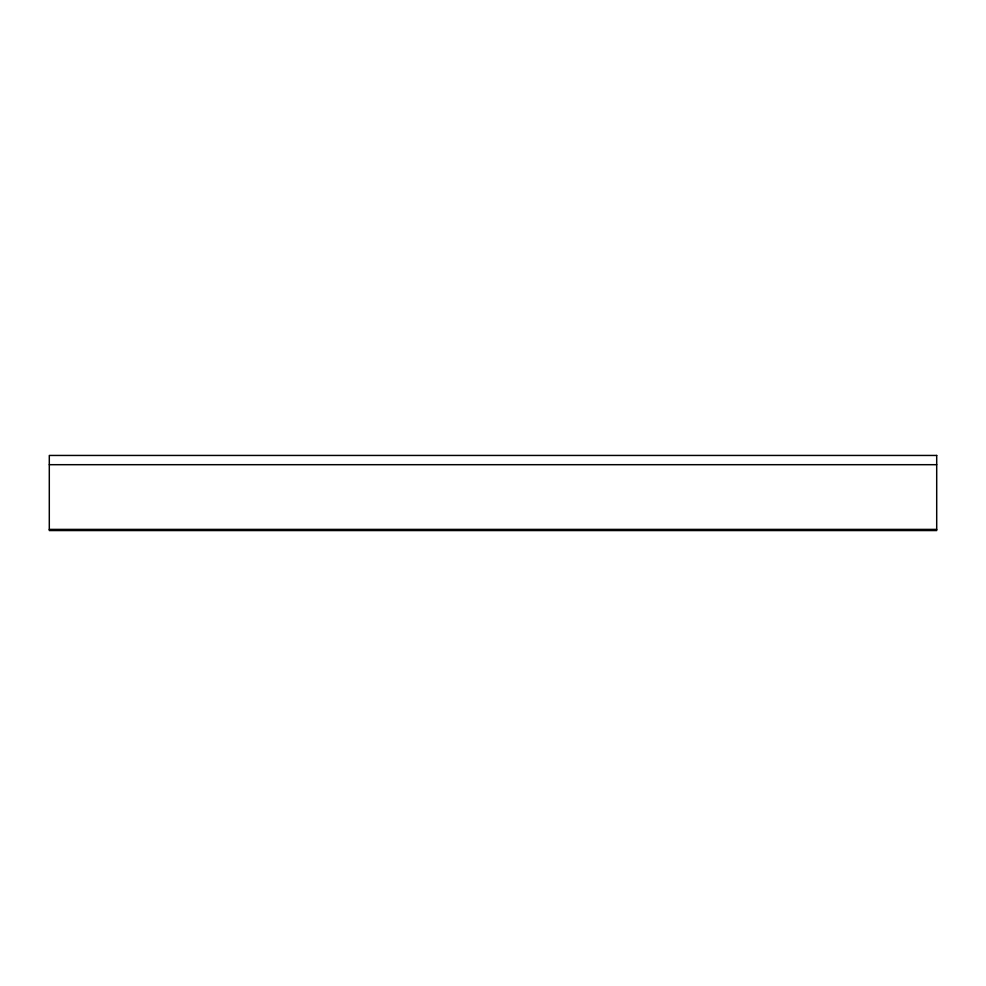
<?xml version="1.0" encoding="UTF-8"?>
<svg xmlns="http://www.w3.org/2000/svg" width="986" height="986" viewBox="0 0 986 986"><rect width="100%" height="100%" fill="white"/><g stroke="black" fill="none" stroke-linecap="round" stroke-linejoin="round"><path stroke-width="1.48" d="M49.3 464.689L936.7 464.689M49.3 529.396L936.7 529.396M936.7 455.446L49.3 455.446L49.3 530.554L936.7 530.554L936.7 455.446"/></g></svg>
